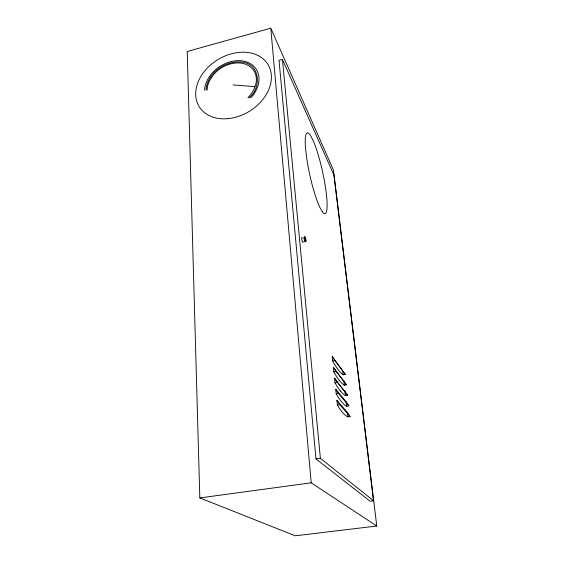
<?xml version="1.0" encoding="UTF-8"?>
<svg xmlns="http://www.w3.org/2000/svg" width="564" height="564" viewBox="0 0 564 564"><rect width="100%" height="100%" fill="white"/><g stroke="black" fill="none" stroke-linecap="round" stroke-linejoin="round"><path stroke-width="0.85" d="M206.022 90.205C207.129 72.65 226.093 59.572 243.013 62.244C260.54 64.86 261.358 88.499 248.95 97.889M270.791 28.2L187.234 51.486L199.825 497.92L295.254 535.8L376.766 526.022L333.472 170.109L270.791 28.2L311.208 482.812L376.766 526.022M282.437 59.446L279.032 60.355L315.981 458.913L370.139 501.22L373.516 500.79L333.923 175.03L282.437 59.446L320.387 458.285L373.516 500.79M332.682 360.967L334.974 360.572L345.302 374.411L343.123 374.778A136.558 23.413 78.4 0 1 338.231 369.794A136.453 23.399 78.4 0 1 332.682 360.967L332.203 356.526L345.302 374.411M346.493 384.852L333.366 367.383L333.853 371.88L336.165 371.486L346.493 384.852L344.294 385.212A137.285 23.702 78.5 0 1 339.408 380.488M347.671 395.258L334.522 378.204L335.016 382.759L337.342 382.378L347.671 395.258L345.464 395.618A137.997 23.984 78.6 0 1 340.578 391.148M336.222 393.891L338.562 393.51L348.897 405.897L346.67 406.249A138.815 24.287 78.7 0 1 341.784 402.04A138.709 24.266 78.7 0 1 336.222 393.891L335.728 389.28L346.169 401.843L348.897 405.897M337.42 405.037L339.775 404.663L350.103 416.535L347.861 416.881A139.618 24.576 78.9 0 1 337.42 405.037L336.912 400.362L347.361 412.425L350.103 416.535M315.981 458.913L320.387 458.285M199.825 497.92L311.208 482.812M233.045 84.938L254.907 86.623M210.548 77.176L211.578 77.55M332.203 356.526L334.974 360.572M333.366 367.383L336.165 371.486M334.522 378.204L337.342 382.378M335.728 389.28L338.562 393.51M336.912 400.362L339.775 404.663M342.637 370.527L343.123 374.778M343.814 380.911L344.294 385.212M344.971 391.268L345.464 395.618M346.169 401.843L346.67 406.249M347.361 412.425L347.861 416.881M303.101 241.477A2.475 0.479 78.2 0 1 302.501 241.794A2.475 0.479 78.2 0 1 301.733 238.572A2.475 0.479 78.2 0 1 302.198 237.705M305.434 240.454A2.475 0.472 78.2 0 1 304.934 241.413A2.475 0.472 78.2 0 1 304.102 237.895A2.475 0.472 78.2 0 1 304.743 237.564M305.371 240.349A2.228 0.43 78.2 0 1 304.92 241.209A2.228 0.43 78.2 0 1 304.172 238.043A2.228 0.43 78.2 0 1 304.75 237.74M204.584 90.177A29.152 22.13 -33.3 0 1 242.908 61.004A29.152 22.13 -33.3 0 1 250.783 97.861M340.564 391.141A137.933 23.977 78.6 0 1 335.016 382.759M339.401 380.481A137.179 23.688 78.5 0 1 333.853 371.88M247.934 97.607A26.374 20.022 -33.3 0 0 253.878 89.542L255.936 83.712A26.374 20.022 -33.3 0 0 242.668 63.408A26.374 20.022 -33.3 0 0 213.368 74.878L209.787 80.229A26.374 20.022 -33.3 0 0 207.115 89.965M322.333 211.747L319.732 207.136A41.348 6.585 77.6 0 1 306.745 158.505L305.582 148.861A41.348 6.585 77.6 0 1 310.933 136.213L313.549 141.515A41.348 6.585 77.6 0 1 326.168 192.239A41.348 6.585 77.6 0 1 322.333 211.747M304.574 237.641A2.475 0.472 78.2 0 0 305.632 241.632A2.475 0.472 78.2 0 0 305.561 238.501A2.475 0.472 78.2 0 0 304.574 237.641M304.638 237.804A2.228 0.423 78.2 0 0 305.596 241.392A2.228 0.423 78.2 0 0 305.533 238.579A2.228 0.423 78.2 0 0 304.638 237.804M228.364 118.616A40.347 30.266 -31.5 0 0 268.605 65.6A40.347 30.266 -31.5 0 0 203.653 72.34A40.347 30.266 -31.5 0 0 228.364 118.616"/></g></svg>
